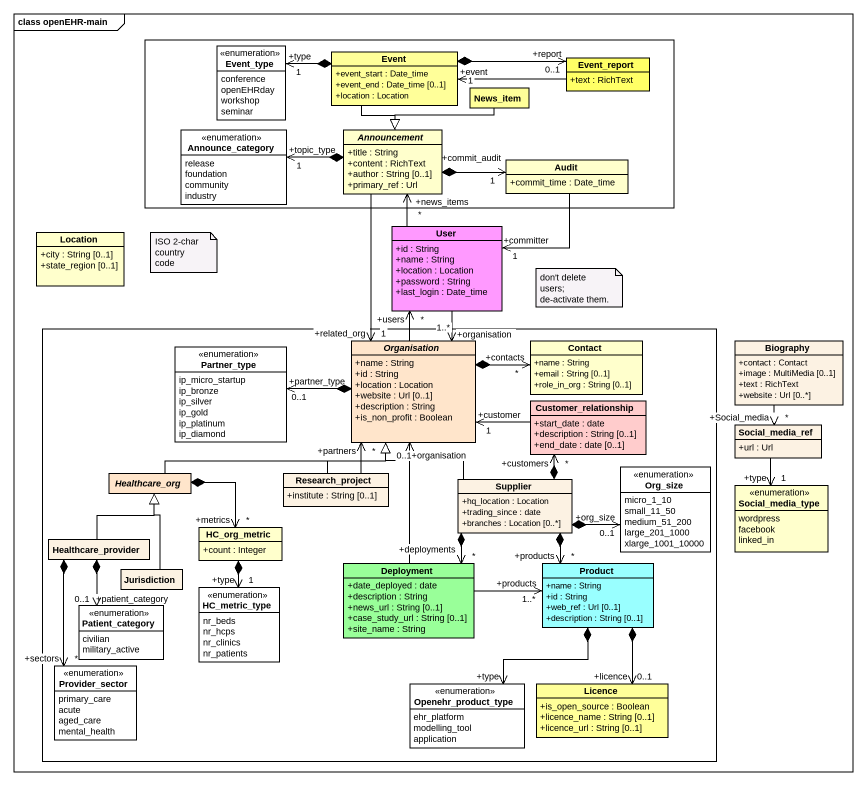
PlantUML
@startuml
mainframe class openEHR-main
hide circle
hide empty members
skinparam classAttributeIconSize 0
rectangle " " as rectangle1 {
  enum Event_type #FFFFFF {
    conference
    openEHRday
    workshop
    seminar
  }
  class Event #FFFF99 {
    +event_start : Date_time
    +event_end : Date_time [0..1]
    +location : Location
  }
  class Event_report #FFFF66 {
    +text : RichText
  }
  class News_item #FFFF99
  enum Announce_category #FFFFFF {
    release
    foundation
    community
    industry
  }
  abstract class Announcement #FFFFCC {
    +title : String
    +content : RichText
    +author : String [0..1]
    +primary_ref : Url
  }
  class Audit #FFFFCC {
    +commit_time : Date_time
  }
}
class Location #FFFFCC {
  +city : String [0..1]
  +state_region [0..1]
}
class User #FF99FF {
  +id : String
  +name : String
  +location : Location
  +password : String
  +last_login : Date_time
}
rectangle " " as rectangle2 {
  enum Partner_type #FFFFFF {
    ip_micro_startup
    ip_bronze
    ip_silver
    ip_gold
    ip_platinum
    ip_diamond
  }
  abstract class Organisation #FFE5CB {
    +name : String
    +id : String
    +location : Location
    +website : Url [0..1]
    +description : String
    +is_non_profit : Boolean
  }
  class Contact #FFFFCC {
    +name : String
    +email : String [0..1]
    +role_in_org : String [0..1]
  }
  class Customer_relationship #FFCCCC {
    +start_date : date
    +description : String [0..1]
    +end_date : date [0..1]
  }
  abstract class Healthcare_org #FFE5CB
  class Research_project {
    +institute : String [0..1]
  }
  class Supplier {
    +hq_location : Location
    +trading_since : date
    +branches : Location [0..*]
  }
  enum Org_size #FFFFFF {
    micro_1_10
    small_11_50
    medium_51_200
    large_201_1000
    xlarge_1001_10000
  }
  class Healthcare_provider
  class HC_org_metric #FFFFCC {
    +count : Integer
  }
  class Deployment #99FF99 {
    +date_deployed : date
    +description : String
    +news_url : String [0..1]
    +case_study_url : String [0..1]
    +site_name : String
  }
  class Product #99FFFF {
    +name : String
    +id : String
    +web_ref : Url [0..1]
    +description : String [0..1]
  }
  class Jurisdiction
  enum HC_metric_type #FFFFFF {
    nr_beds
    nr_hcps
    nr_clinics
    nr_patients
  }
  enum Patient_category #FFFFFF {
    civilian
    military_active
  }
  enum Provider_sector #FFFFFF {
    primary_care
    acute
    aged_care
    mental_health
  }
  enum Openehr_product_type #FFFFFF {
    ehr_platform
    modelling_tool
    application
  }
  class Licence #FFFF99 {
    +is_open_source : Boolean
    +licence_name : String [0..1]
    +licence_url : String [0..1]
  }
}
class Biography {
  +contact : Contact
  +image : MultiMedia [0..1]
  +text : RichText
  +website : Url [0..*]
}
class Social_media_ref {
  +url : Url
}
enum Social_media_type #FFFFCC {
  wordpress
  facebook
  linked_in
}
Event *-left-> "+type\n1" Event_type
Event *-right-> "+report\n0..1" Event_report
Event --|> Announcement
Event_report -left-> "+event\n1" Event
News_item --|> Announcement
Announcement *-left-> "1\n+topic_type" Announce_category
Announcement *-right-> "+commit_audit\n1" Audit
Announcement --> "+related_org\n1" Organisation
User -up-> "+news_items\n*" Announcement
User "+committer\n1" <-up- Audit
User --> "+organisation\n1..*" Organisation
Organisation -up-> "+users\n*" User
Organisation *-left-> "+partner_type\n0..1" Partner_type
Organisation *-right-> "+contacts\n*" Contact
Customer_relationship -left-> "+customer\n1" Organisation
Social_media_ref "+Social_media\n*" <-up- Biography
Healthcare_org -right-|> Organisation
Healthcare_org *--> "+metrics\n*" HC_org_metric
Research_project -up-|> Organisation
Research_project -up-> "+partners\n*" Organisation
Supplier -up-|> Organisation
Supplier *-up-> "+customers\n*" Customer_relationship
Supplier *--> "+deployments\n*" Deployment
Supplier *--> "+products\n*" Product
Org_size "+org_size\n0..1" <-left-* Supplier
Social_media_type "+type\n1" <-up- Social_media_ref
Healthcare_provider -up-|> Healthcare_org
Healthcare_provider *--> "+patient_category\n0..1" Patient_category
HC_org_metric *--> "+type\n1" HC_metric_type
Deployment -up-> "+organisation\n0..1" Organisation
Deployment -right-> "+products\n1..*" Product
Product *--> "+type" Openehr_product_type
Product *--> "0..1\n+licence" Licence
Jurisdiction -up-|> Healthcare_org
Provider_sector "+sectors\n*" <-up-* Healthcare_provider
note as N1
  ISO 2-char country code
end note
note as N2
  don't delete users; de-activate them.
end note
@enduml
